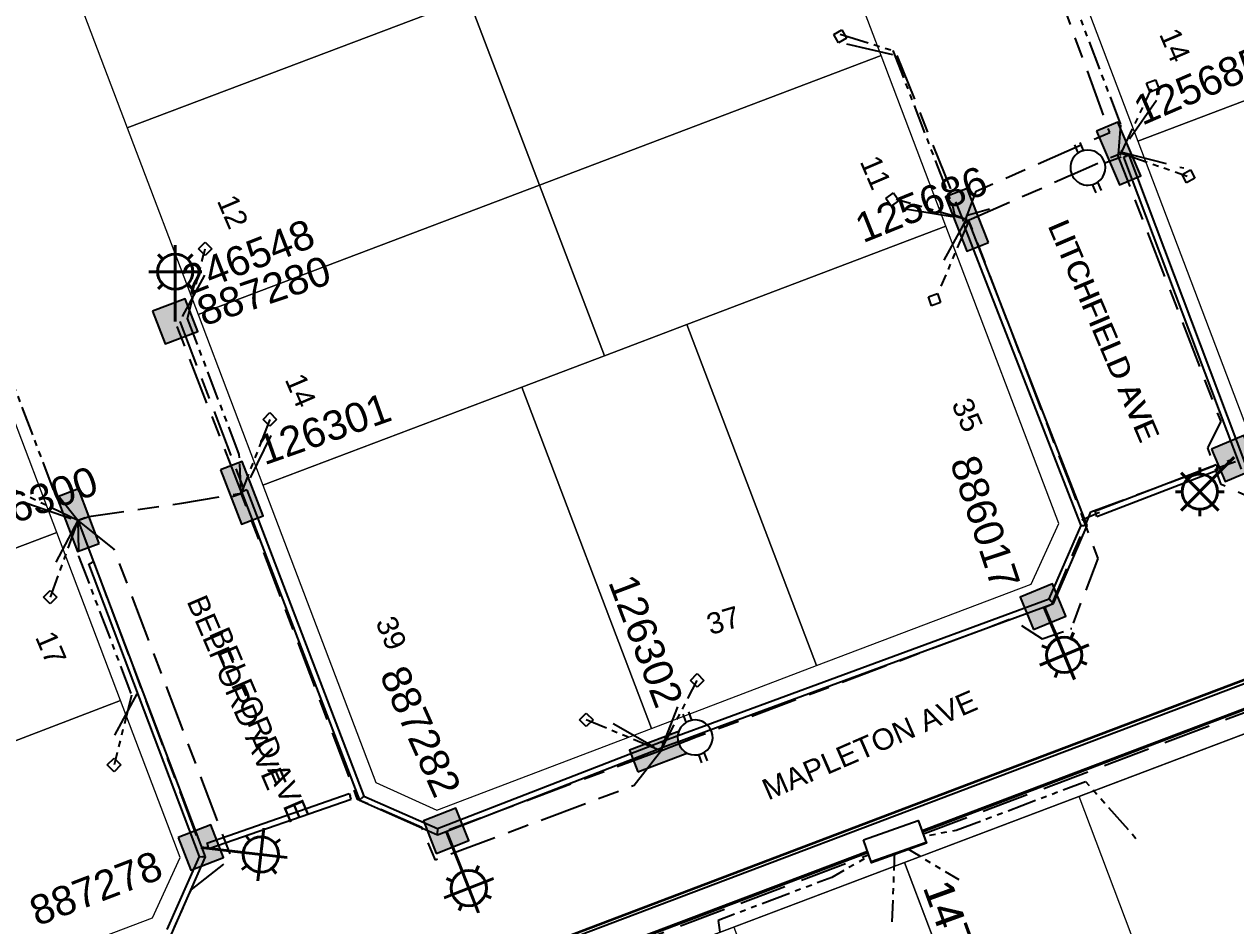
# Model space of a CAD drawing. Header units: metres. Extents: x 308667 to 309873, y 6270550 to 6271594.
# Drawn here: x 309046.6 to 309149.4, y 6271203.4 to 6271280 of the extents above; entities that cross this region are included whole.
import ezdxf
from ezdxf.enums import TextEntityAlignment as Align

# ---------------------------------------------------------------- set-up
doc = ezdxf.new("R2010")
doc.units = ezdxf.units.M
for name, pattern in [('Cable Exist UG', [8.2, 4, -1.2, 1.8, -1.2]), ('IE Trench LV', [5.5, 4, -1.5]), ('PHANTOMX2', [5, 2.5, -0.5, 0.5, -0.5, 0.5, -0.5])]:
    doc.linetypes.add(name, pattern=pattern)
doc.layers.get('0').update_dxf_attribs({"color": 6})
for name, color, linetype, lineweight in [('_User Miscellaneous3', 241, 'Continuous', 13), ('_User_LV_Exist', 5, 'Continuous', 35), ('Cadastre Developer_SP_NEW', 54, 'Continuous', 15), ('Cadastre Land Parcels_SP_EXT', 96, 'Continuous', 15), ('Cadastre Roads_SP_EXT', 54, 'Continuous', 15), ('Mains_LV_EXT', 161, 'Continuous', 25), ('Mains_LV_SL_EXT', 141, 'Continuous', 25)]:
    doc.layers.add(name, color=color, linetype=linetype, lineweight=lineweight)
for name, color, linetype in [('Equip_LV_EXT', 7, 'Continuous'), ('Equip_SP_SL_EXT', 7, 'Continuous'), ('Mains_LV_New_T84', 2, 'Cable x'), ('Services_SP_EXT', 42, 'PHANTOMX2'), ('Services_SP_NEW_UG', 2, 'PHANTOMX2'), ('SupportsUG_SP_LV_EXT', 7, 'Continuous'), ('SupportsUG_SP_LV_NEW', 2, 'Continuous'), ('SupportsUG_SP_LV_SL_EXT', 7, 'Continuous'), ('Trench_SP_EXT', 7, 'Continuous'), ('Trench_SP_NEW', 2, 'Continuous'), ('UG_Details_SP_MISC', 7, 'Continuous')]:
    doc.layers.add(name, color=color, linetype=linetype)
doc.styles.add('COLUMN_LABEL', font='arial.ttf')
doc.styles.add('iecARIAL', font='arial.ttf', dxfattribs={"height": 2})
doc.styles.add('POLE_LABEL', font='arial.ttf', dxfattribs={"height": 2})
doc.styles.get("Standard").update_dxf_attribs({"font": 'arial.ttf'})
doc.linetypes.add('Cable New UG', pattern='A,7,-0.25,["x",Standard,S=2,R=0,X=0.2,Y=-0.8],-2.1', length=9.35)
doc.linetypes.add('Cable x', pattern='A,5,-0.25,["x",Standard,S=2,R=0,X=0,Y=-0.8],-1.5', length=6.75)

# ---------------------------------------------------------------- blocks, each defined once
blk = doc.blocks.new('COLUMN_EXT')
blk.add_hatch(color=256).paths.add_polyline_path([(-1.49, 1.48), (-1.49, -1.49), (1.48, -1.49), (1.48, 1.48)])
blk.add_lwpolyline([(-1.49, -1.49), (1.48, -1.49), (1.48, 1.48), (-1.49, 1.48)], close=True)
for tag, height, style, flags, p in [('ASSET_NUM', 2.5, 'COLUMN_LABEL', 8, (2, 2)), ('STRUCTURE_PLANT_NUMBER', 0.2, 'POLE_LABEL', 9, (1.81, 0.03)), ('STREET_CODE', 0.2, 'COLUMN_LABEL', 9, (1.81, -0.2))]:
    blk.add_attdef(tag, text='', height=height, dxfattribs=dict(style=style, flags=flags)).set_placement(p, align=Align.MIDDLE_LEFT)
at = {"flags": 9}
for tag, p in [('COLUMN_TYPE', (1.81, -0.4)), ('OWNED_BY', (1.81, -0.6)), ('STATE', (1.81, -0.8)), ('USAGE', (1.81, -1)), ('STREETNAME', (1.81, -1.6)), ('SUBURB', (1.81, -1.8)), ('LEGEND', (1.81, -1.2)), ('LOCATION', (1.81, -1.4)), ('NOTES', (1.81, -2))]:
    blk.add_attdef(tag, text='', height=0.2, dxfattribs=at).set_placement(p, align=Align.MIDDLE_LEFT)
at = {"flags": 1}
blk.add_attdef('Z', (1.81, -2.35), '', height=0.2, dxfattribs=at)
blk = doc.blocks.new('PILLAR_EXT')
blk.add_hatch(color=256).paths.add_polyline_path([(-2.475, 0.99), (-2.475, -0.99), (2.475, -0.99), (2.475, 0.99)])
blk.add_lwpolyline([(-2.475, -0.99), (2.475, -0.99), (2.475, 0.99), (-2.475, 0.99)], close=True)
at = {"style": 'iecARIAL', "flags": 8}
blk.add_attdef('ASSET_NUM', (1.5, 3.5), '', height=2.5, dxfattribs=at)
for tag, p, flags in [('OWNED_BY', (0, -0.2), 9), ('STATE', (0, -0.4), 9), ('SUPPORT_TYPE', (0, -0.6), 9), ('USAGE', (0, -0.8), 9), ('LEGEND', (0, -1), 9), ('LOCATION', (0, -1.2), 9), ('STREETNAME', (0, -1.8), 9), ('SUBURB', (0, -2), 1), ('NOTES', (0, -1.4), 9), ('PARENT', (0, -1.6), 9)]:
    blk.add_attdef(tag, p, '', height=0.2, dxfattribs=dict(flags=flags))
blk = doc.blocks.new('*U399')
at = {"lineweight": 40}
for p, q in [((0, 0), (1.12, -2.69)), ((0.83, -2), (2.57, -6.15)), ((2.48, -2.17), (2.27, -2.69)), ((3.78, -3.21), (-0.38, -4.94)), ((-0.21, -3.29), (0.31, -3.5)), ((3.61, -4.86), (3.09, -4.64)), ((0.92, -5.98), (1.13, -5.46))]:
    blk.add_line(p, q, dxfattribs=at)
blk.add_circle((1.7, -4.07), 1.5, dxfattribs=at)
at = {"style": 'iecARIAL', "flags": 8}
blk.add_attdef('ASSET_NUM', (1.5, 1.5), '', height=2.5, dxfattribs=at)
for tag, p, height, flags in [('CONSTRUCTED_VOLTAGE', (0.98, -0.65), 0.2, 9), ('CONTROL_TYPE', (0.98, -0.85), 0.2, 9), ('LANTERN_PURPOSE', (0.98, -1.05), 0.2, 9), ('LNUMBER', (2.18, -3.25), 2.5, 8), ('OPERATING_VOLTAGE', (0.98, -1.65), 0.2, 9), ('ORIENTATION', (0.98, -1.85), 0.2, 9), ('OWNED_BY', (0.98, -2.05), 0.2, 9), ('STATE', (0.98, -2.25), 0.2, 9), ('LANTERN_TYPE', (0.98, -1.25), 0.2, 9), ('NO_PHASES', (0.98, -1.45), 0.2, 9), ('USAGE', (0.98, -2.45), 0.2, 9), ('CEXIST', (0.98, -2.65), 0.2, 9), ('CNEW', (0.98, -2.85), 0.2, 9), ('CNUMBER', (0.98, -3.05), 0.2, 9), ('CREMOVE', (0.98, -3.25), 0.2, 9), ('CREPLACE', (0.98, -3.45), 0.2, 9), ('LKINGHEIGHT', (0.98, -3.65), 0.2, 9), ('LBRACKET', (0.98, -3.85), 0.2, 9), ('LBRACKETVOCAB', (0.98, -4.05), 0.2, 9), ('LCATEGORY', (0.98, -4.25), 0.2, 9), ('LCHARGE1', (0.98, -4.45), 0.2, 9), ('LCHARGE1PERCENT', (0.98, -4.65), 0.2, 9), ('LCHARGE2', (0.98, -4.85), 0.2, 9), ('LCHARGE2PERCENT', (0.98, -5.05), 0.2, 9), ('LCHARGE3', (0.98, -5.25), 0.2, 9), ('LCHARGE3PERCENT', (0.98, -5.45), 0.2, 9), ('LEXIST', (0.98, -5.65), 0.2, 9), ('LLAMP', (0.98, -5.85), 0.2, 9), ('LLAMPVOCAB', (0.98, -6.05), 0.2, 9), ('LMAST', (0.98, -6.25), 0.2, 9), ('LMASTVOCAB', (0.98, -6.45), 0.2, 9), ('LNEW', (0.98, -6.65), 0.2, 9), ('LANTNUMBER', (0.98, -6.85), 0.2, 9), ('LOUTREACH', (0.98, -7.25), 0.2, 9), ('LOUTREACHVOCAB', (0.98, -7.45), 0.2, 9), ('LRATECODE', (0.98, -7.65), 0.2, 9), ('LREMOVE', (0.98, -7.85), 0.2, 9), ('LREPLACE', (0.98, -8.05), 0.2, 9), ('LTYPE', (0.98, -8.25), 0.2, 9), ('STREETNAME', (0.98, -9.25), 0.2, 9), ('SUBURB', (0.98, -9.45), 0.2, 1), ('LTYPEVOCAB', (0.98, -8.45), 0.2, 9), ('LEGEND', (0.98, -8.65), 0.2, 9), ('LOCATION', (0.98, -8.85), 0.2, 9), ('NOTES', (0.98, -9.05), 0.2, 9)]:
    blk.add_attdef(tag, p, '', height=height, dxfattribs=dict(flags=flags))
blk = doc.blocks.new('*U398')
at = {"lineweight": 40}
for p, q in [((0, 0), (-1.86, -1.86)), ((-2.92, -0.86), (-2.92, -1.42)), ((-1.33, -1.33), (-4.51, -4.52)), ((-1.33, -4.51), (-4.51, -1.33)), ((-4.98, -2.93), (-4.42, -2.92)), ((-0.86, -2.92), (-1.42, -2.92)), ((-2.92, -4.99), (-2.92, -4.42))]:
    blk.add_line(p, q, dxfattribs=at)
blk.add_circle((-2.92, -2.92), 1.5, dxfattribs=at)
at = {"style": 'iecARIAL', "flags": 8}
blk.add_attdef('ASSET_NUM', (1.5, 1.5), '', height=2.5, dxfattribs=at)
for tag, p, height, flags in [('CONSTRUCTED_VOLTAGE', (0.98, -0.65), 0.2, 9), ('CONTROL_TYPE', (0.98, -0.85), 0.2, 9), ('LANTERN_PURPOSE', (0.98, -1.05), 0.2, 9), ('LNUMBER', (2.18, -3.25), 2.5, 8), ('OPERATING_VOLTAGE', (0.98, -1.65), 0.2, 9), ('ORIENTATION', (0.98, -1.85), 0.2, 9), ('OWNED_BY', (0.98, -2.05), 0.2, 9), ('STATE', (0.98, -2.25), 0.2, 9), ('LANTERN_TYPE', (0.98, -1.25), 0.2, 9), ('NO_PHASES', (0.98, -1.45), 0.2, 9), ('USAGE', (0.98, -2.45), 0.2, 9), ('CEXIST', (0.98, -2.65), 0.2, 9), ('CNEW', (0.98, -2.85), 0.2, 9), ('CNUMBER', (0.98, -3.05), 0.2, 9), ('CREMOVE', (0.98, -3.25), 0.2, 9), ('CREPLACE', (0.98, -3.45), 0.2, 9), ('LKINGHEIGHT', (0.98, -3.65), 0.2, 9), ('LBRACKET', (0.98, -3.85), 0.2, 9), ('LBRACKETVOCAB', (0.98, -4.05), 0.2, 9), ('LCATEGORY', (0.98, -4.25), 0.2, 9), ('LCHARGE1', (0.98, -4.45), 0.2, 9), ('LCHARGE1PERCENT', (0.98, -4.65), 0.2, 9), ('LCHARGE2', (0.98, -4.85), 0.2, 9), ('LCHARGE2PERCENT', (0.98, -5.05), 0.2, 9), ('LCHARGE3', (0.98, -5.25), 0.2, 9), ('LCHARGE3PERCENT', (0.98, -5.45), 0.2, 9), ('LEXIST', (0.98, -5.65), 0.2, 9), ('LLAMP', (0.98, -5.85), 0.2, 9), ('LLAMPVOCAB', (0.98, -6.05), 0.2, 9), ('LMAST', (0.98, -6.25), 0.2, 9), ('LMASTVOCAB', (0.98, -6.45), 0.2, 9), ('LNEW', (0.98, -6.65), 0.2, 9), ('LANTNUMBER', (0.98, -6.85), 0.2, 9), ('LOUTREACH', (0.98, -7.25), 0.2, 9), ('LOUTREACHVOCAB', (0.98, -7.45), 0.2, 9), ('LRATECODE', (0.98, -7.65), 0.2, 9), ('LREMOVE', (0.98, -7.85), 0.2, 9), ('LREPLACE', (0.98, -8.05), 0.2, 9), ('LTYPE', (0.98, -8.25), 0.2, 9), ('STREETNAME', (0.98, -9.25), 0.2, 9), ('SUBURB', (0.98, -9.45), 0.2, 1), ('LTYPEVOCAB', (0.98, -8.45), 0.2, 9), ('LEGEND', (0.98, -8.65), 0.2, 9), ('LOCATION', (0.98, -8.85), 0.2, 9), ('NOTES', (0.98, -9.05), 0.2, 9)]:
    blk.add_attdef(tag, p, '', height=height, dxfattribs=dict(flags=flags))
blk = doc.blocks.new('*U401')
at = {"lineweight": 40}
for p, q in [((3.82, 1.03), (4.17, 0.59)), ((5.36, 1.66), (4.85, -2.82)), ((0, 0), (3.61, -0.41)), ((6.72, 0.7), (6.28, 0.35)), ((2.87, -0.33), (7.34, -0.83)), ((3.49, -1.86), (3.93, -1.51)), ((6.39, -2.19), (6.04, -1.75))]:
    blk.add_line(p, q, dxfattribs=at)
blk.add_circle((5.1, -0.58), 1.5, dxfattribs=at)
at = {"style": 'iecARIAL', "flags": 8}
blk.add_attdef('ASSET_NUM', (1.5, 1.5), '', height=2.5, dxfattribs=at)
for tag, p, height, flags in [('CONSTRUCTED_VOLTAGE', (0.98, -0.65), 0.2, 9), ('CONTROL_TYPE', (0.98, -0.85), 0.2, 9), ('LANTERN_PURPOSE', (0.98, -1.05), 0.2, 9), ('LNUMBER', (2.18, -3.25), 2.5, 8), ('OPERATING_VOLTAGE', (0.98, -1.65), 0.2, 9), ('ORIENTATION', (0.98, -1.85), 0.2, 9), ('OWNED_BY', (0.98, -2.05), 0.2, 9), ('STATE', (0.98, -2.25), 0.2, 9), ('LANTERN_TYPE', (0.98, -1.25), 0.2, 9), ('NO_PHASES', (0.98, -1.45), 0.2, 9), ('USAGE', (0.98, -2.45), 0.2, 9), ('CEXIST', (0.98, -2.65), 0.2, 9), ('CNEW', (0.98, -2.85), 0.2, 9), ('CNUMBER', (0.98, -3.05), 0.2, 9), ('CREMOVE', (0.98, -3.25), 0.2, 9), ('CREPLACE', (0.98, -3.45), 0.2, 9), ('LKINGHEIGHT', (0.98, -3.65), 0.2, 9), ('LBRACKET', (0.98, -3.85), 0.2, 9), ('LBRACKETVOCAB', (0.98, -4.05), 0.2, 9), ('LCATEGORY', (0.98, -4.25), 0.2, 9), ('LCHARGE1', (0.98, -4.45), 0.2, 9), ('LCHARGE1PERCENT', (0.98, -4.65), 0.2, 9), ('LCHARGE2', (0.98, -4.85), 0.2, 9), ('LCHARGE2PERCENT', (0.98, -5.05), 0.2, 9), ('LCHARGE3', (0.98, -5.25), 0.2, 9), ('LCHARGE3PERCENT', (0.98, -5.45), 0.2, 9), ('LEXIST', (0.98, -5.65), 0.2, 9), ('LLAMP', (0.98, -5.85), 0.2, 9), ('LLAMPVOCAB', (0.98, -6.05), 0.2, 9), ('LMAST', (0.98, -6.25), 0.2, 9), ('LMASTVOCAB', (0.98, -6.45), 0.2, 9), ('LNEW', (0.98, -6.65), 0.2, 9), ('LANTNUMBER', (0.98, -6.85), 0.2, 9), ('LOUTREACH', (0.98, -7.25), 0.2, 9), ('LOUTREACHVOCAB', (0.98, -7.45), 0.2, 9), ('LRATECODE', (0.98, -7.65), 0.2, 9), ('LREMOVE', (0.98, -7.85), 0.2, 9), ('LREPLACE', (0.98, -8.05), 0.2, 9), ('LTYPE', (0.98, -8.25), 0.2, 9), ('STREETNAME', (0.98, -9.25), 0.2, 9), ('SUBURB', (0.98, -9.45), 0.2, 1), ('LTYPEVOCAB', (0.98, -8.45), 0.2, 9), ('LEGEND', (0.98, -8.65), 0.2, 9), ('LOCATION', (0.98, -8.85), 0.2, 9), ('NOTES', (0.98, -9.05), 0.2, 9)]:
    blk.add_attdef(tag, p, '', height=height, dxfattribs=dict(flags=flags))
blk = doc.blocks.new('*U400')
at = {"lineweight": 40}
for p, q in [((0, 0), (1.38, -3.49)), ((1.1, -2.79), (2.75, -6.97)), ((2.75, -2.99), (2.52, -3.5)), ((4.02, -4.05), (-0.17, -5.7)), ((0.03, -4.06), (0.55, -4.28)), ((3.82, -5.7), (3.3, -5.48)), ((1.1, -6.77), (1.33, -6.25))]:
    blk.add_line(p, q, dxfattribs=at)
blk.add_circle((1.93, -4.88), 1.5, dxfattribs=at)
at = {"style": 'iecARIAL', "flags": 8}
blk.add_attdef('ASSET_NUM', (1.5, 1.5), '', height=2.5, dxfattribs=at)
for tag, p, height, flags in [('CONSTRUCTED_VOLTAGE', (0.98, -0.65), 0.2, 9), ('CONTROL_TYPE', (0.98, -0.85), 0.2, 9), ('LANTERN_PURPOSE', (0.98, -1.05), 0.2, 9), ('LNUMBER', (2.18, -3.25), 2.5, 8), ('OPERATING_VOLTAGE', (0.98, -1.65), 0.2, 9), ('ORIENTATION', (0.98, -1.85), 0.2, 9), ('OWNED_BY', (0.98, -2.05), 0.2, 9), ('STATE', (0.98, -2.25), 0.2, 9), ('LANTERN_TYPE', (0.98, -1.25), 0.2, 9), ('NO_PHASES', (0.98, -1.45), 0.2, 9), ('USAGE', (0.98, -2.45), 0.2, 9), ('CEXIST', (0.98, -2.65), 0.2, 9), ('CNEW', (0.98, -2.85), 0.2, 9), ('CNUMBER', (0.98, -3.05), 0.2, 9), ('CREMOVE', (0.98, -3.25), 0.2, 9), ('CREPLACE', (0.98, -3.45), 0.2, 9), ('LKINGHEIGHT', (0.98, -3.65), 0.2, 9), ('LBRACKET', (0.98, -3.85), 0.2, 9), ('LBRACKETVOCAB', (0.98, -4.05), 0.2, 9), ('LCATEGORY', (0.98, -4.25), 0.2, 9), ('LCHARGE1', (0.98, -4.45), 0.2, 9), ('LCHARGE1PERCENT', (0.98, -4.65), 0.2, 9), ('LCHARGE2', (0.98, -4.85), 0.2, 9), ('LCHARGE2PERCENT', (0.98, -5.05), 0.2, 9), ('LCHARGE3', (0.98, -5.25), 0.2, 9), ('LCHARGE3PERCENT', (0.98, -5.45), 0.2, 9), ('LEXIST', (0.98, -5.65), 0.2, 9), ('LLAMP', (0.98, -5.85), 0.2, 9), ('LLAMPVOCAB', (0.98, -6.05), 0.2, 9), ('LMAST', (0.98, -6.25), 0.2, 9), ('LMASTVOCAB', (0.98, -6.45), 0.2, 9), ('LNEW', (0.98, -6.65), 0.2, 9), ('LANTNUMBER', (0.98, -6.85), 0.2, 9), ('LOUTREACH', (0.98, -7.25), 0.2, 9), ('LOUTREACHVOCAB', (0.98, -7.45), 0.2, 9), ('LRATECODE', (0.98, -7.65), 0.2, 9), ('LREMOVE', (0.98, -7.85), 0.2, 9), ('LREPLACE', (0.98, -8.05), 0.2, 9), ('LTYPE', (0.98, -8.25), 0.2, 9), ('STREETNAME', (0.98, -9.25), 0.2, 9), ('SUBURB', (0.98, -9.45), 0.2, 1), ('LTYPEVOCAB', (0.98, -8.45), 0.2, 9), ('LEGEND', (0.98, -8.65), 0.2, 9), ('LOCATION', (0.98, -8.85), 0.2, 9), ('NOTES', (0.98, -9.05), 0.2, 9)]:
    blk.add_attdef(tag, p, '', height=height, dxfattribs=dict(flags=flags))
blk = doc.blocks.new('SL_LANTERN_EXT')
at = {"lineweight": 40}
for p, q in [((0, 1.97), (0, 6.47)), ((-1.46, 5.68), (-1.06, 5.28)), ((1.46, 5.68), (1.06, 5.28)), ((-2.25, 4.22), (2.25, 4.22)), ((-1.46, 2.76), (-1.06, 3.16)), ((1.46, 2.76), (1.06, 3.16)), ((0, 0), (0, 2.72))]:
    blk.add_line(p, q, dxfattribs=at)
blk.add_circle((0, 4.22), 1.5, dxfattribs=at)
at = {"style": 'iecARIAL', "flags": 8}
blk.add_attdef('ASSET_NUM', (1.5, 1.5), '', height=2.5, dxfattribs=at)
for tag, p, height, flags in [('CONSTRUCTED_VOLTAGE', (0.98, -0.65), 0.2, 9), ('CONTROL_TYPE', (0.98, -0.85), 0.2, 9), ('LANTERN_PURPOSE', (0.98, -1.05), 0.2, 9), ('LNUMBER', (2.18, -3.25), 2.5, 8), ('OPERATING_VOLTAGE', (0.98, -1.65), 0.2, 9), ('ORIENTATION', (0.98, -1.85), 0.2, 9), ('OWNED_BY', (0.98, -2.05), 0.2, 9), ('STATE', (0.98, -2.25), 0.2, 9), ('LANTERN_TYPE', (0.98, -1.25), 0.2, 9), ('NO_PHASES', (0.98, -1.45), 0.2, 9), ('USAGE', (0.98, -2.45), 0.2, 9), ('CEXIST', (0.98, -2.65), 0.2, 9), ('CNEW', (0.98, -2.85), 0.2, 9), ('CNUMBER', (0.98, -3.05), 0.2, 9), ('CREMOVE', (0.98, -3.25), 0.2, 9), ('CREPLACE', (0.98, -3.45), 0.2, 9), ('LKINGHEIGHT', (0.98, -3.65), 0.2, 9), ('LBRACKET', (0.98, -3.85), 0.2, 9), ('LBRACKETVOCAB', (0.98, -4.05), 0.2, 9), ('LCATEGORY', (0.98, -4.25), 0.2, 9), ('LCHARGE1', (0.98, -4.45), 0.2, 9), ('LCHARGE1PERCENT', (0.98, -4.65), 0.2, 9), ('LCHARGE2', (0.98, -4.85), 0.2, 9), ('LCHARGE2PERCENT', (0.98, -5.05), 0.2, 9), ('LCHARGE3', (0.98, -5.25), 0.2, 9), ('LCHARGE3PERCENT', (0.98, -5.45), 0.2, 9), ('LEXIST', (0.98, -5.65), 0.2, 9), ('LLAMP', (0.98, -5.85), 0.2, 9), ('LLAMPVOCAB', (0.98, -6.05), 0.2, 9), ('LMAST', (0.98, -6.25), 0.2, 9), ('LMASTVOCAB', (0.98, -6.45), 0.2, 9), ('LNEW', (0.98, -6.65), 0.2, 9), ('LANTNUMBER', (0.98, -6.85), 0.2, 9), ('LOUTREACH', (0.98, -7.25), 0.2, 9), ('LOUTREACHVOCAB', (0.98, -7.45), 0.2, 9), ('LRATECODE', (0.98, -7.65), 0.2, 9), ('LREMOVE', (0.98, -7.85), 0.2, 9), ('LREPLACE', (0.98, -8.05), 0.2, 9), ('LTYPE', (0.98, -8.25), 0.2, 9), ('STREETNAME', (0.98, -9.25), 0.2, 9), ('SUBURB', (0.98, -9.45), 0.2, 1), ('LTYPEVOCAB', (0.98, -8.45), 0.2, 9), ('LEGEND', (0.98, -8.65), 0.2, 9), ('LOCATION', (0.98, -8.85), 0.2, 9), ('NOTES', (0.98, -9.05), 0.2, 9)]:
    blk.add_attdef(tag, p, '', height=height, dxfattribs=dict(flags=flags))
blk = doc.blocks.new('CCP_EXT')
at = {"flags": 9}
for tag, p in [('STATE', (0, -1.8)), ('USAGE', (0, -1.2)), ('LEGEND', (0, -1.4)), ('LIFE_SUPPORT', (0, -1.6)), ('NOTES', (0, -2))]:
    blk.add_attdef(tag, text='', height=0.2, dxfattribs=at).set_placement(p, align=Align.MIDDLE_LEFT)
blk.add_wipeout([(0, 0.57), (0.57, 0), (0, -0.57), (-0.57, 0)])
blk.add_lwpolyline([(-0.57, 0), (0, 0.57), (0.57, 0), (0, -0.57), (-0.57, 0)])
at = {"flags": 1}
blk.add_attdef('Z', (0, 0), '', height=0.2, dxfattribs=at)
at = {"flags": 9}
for tag, p in [('CCP_TYPE', (0, 0)), ('CONSTRUCTED_VOLTAGE', (0, -0.2)), ('OPERATING_VOLTAGE', (0, -0.6)), ('ORIENTATION', (0, -0.8)), ('OWNED_BY', (0, -1)), ('NO_PHASES', (0, -0.4))]:
    blk.add_attdef(tag, text='', height=0.2, dxfattribs=at).set_placement(p, align=Align.MIDDLE_LEFT)
blk = doc.blocks.new('LV_UG_LINKS_OPEN_EXT')
for p, q in [((-0.25, 1.47), (-0.25, 2.22)), ((0.25, 1.47), (0.25, 2.22)), ((-0.25, -1.47), (-0.25, -2.22)), ((0.25, -1.47), (0.25, -2.22))]:
    blk.add_line(p, q)
at = {"flags": 9}
for tag, p in [('ACTUAL_STATUS', (0, 0)), ('CONSTRUCTED_VOLTAGE', (0, -0.2)), ('OPERATING_VOLTAGE', (0, -0.6)), ('ORIENTATION', (0, -0.8)), ('STATE', (0, -1)), ('NO_PHASES', (0, -0.4)), ('SWITCH_TYPE', (0, -1.2)), ('USAGE', (0, -1.4)), ('NOTES', (0, -1.6))]:
    blk.add_attdef(tag, text='', height=0.2, dxfattribs=at).set_placement(p, align=Align.MIDDLE_LEFT)
at = {"flags": 1}
blk.add_attdef('Z', (0, 0), '', height=0.2, dxfattribs=at)
blk.add_wipeout([(-0.25, 1.47), (-0.43, 1.43), (-0.61, 1.36), (-0.77, 1.28), (-0.93, 1.17), (-1.07, 1.05), (-1.19, 0.9), (-1.29, 0.75), (-1.38, 0.58), (-1.44, 0.4), (-1.48, 0.22), (-1.49, 0.03), (-1.49, -0.16), (-1.45, -0.34), (-1.4, -0.52), (-1.32, -0.69), (-1.23, -0.85), (-1.11, -1), (-0.98, -1.13), (-0.83, -1.24), (-0.66, -1.34), (-0.49, -1.41), (-0.31, -1.46), (-0.13, -1.49), (0.06, -1.49), (0.25, -1.47), (0.43, -1.43), (0.61, -1.36), (0.77, -1.28), (0.93, -1.17), (1.07, -1.05), (1.19, -0.9), (1.29, -0.75), (1.38, -0.58), (1.44, -0.4), (1.48, -0.22), (1.49, -0.03), (1.49, 0.16), (1.45, 0.34), (1.4, 0.52), (1.32, 0.69), (1.23, 0.85), (1.11, 1), (0.98, 1.13), (0.83, 1.24), (0.66, 1.34), (0.49, 1.41), (0.31, 1.46), (0.13, 1.49), (-0.06, 1.49)])
blk.add_lwpolyline([(0, -1.49, 1), (0, 1.49, 1)], format="xyb", close=True)
blk = doc.blocks.new('PILLAR_NEW')
for tag, flags, p in [('SUBURB', 9, (1.5, -1.8)), ('STREETNAME', 9, (1.5, -2)), ('Z', 1, (1.5, -2.6)), ('LOCATION', 9, (1.5, -2.2)), ('NOTES', 9, (1.5, -2.4))]:
    blk.add_attdef(tag, text='', height=0.2, dxfattribs=dict(flags=flags)).set_placement(p, align=Align.MIDDLE_LEFT)
blk.add_wipeout([(-2.47, 0.99), (2.47, 0.99), (2.47, -0.99), (-2.47, -0.99)])
at = {"lineweight": -3}
blk.add_lwpolyline([(-2.47, 0.99), (2.47, 0.99), (2.47, -0.99), (-2.47, -0.99)], close=True, dxfattribs=at)
for tag, height, flags, p in [('ASSET_NUM', 2.5, 8, (2, 2)), ('STREET_CODE', 0.2, 9, (1.5, 0)), ('OWNED_BY', 0.2, 9, (1.5, -0.2)), ('OPERATED_BY', 0.2, 9, (1.5, -0.4)), ('STATE', 0.2, 9, (1.5, -0.8)), ('SUPPORT_TYPE', 0.2, 9, (1.5, -1)), ('MAINTAINED_BY', 0.2, 9, (1.5, -0.6)), ('USAGE', 0.2, 9, (1.5, -1.2)), ('LEGEND', 0.2, 9, (1.5, -1.4)), ('PARENT', 0.2, 9, (1.5, -1.6))]:
    blk.add_attdef(tag, text='', height=height, dxfattribs=dict(flags=flags)).set_placement(p, align=Align.MIDDLE_LEFT)

msp = doc.modelspace()

# ---------------------------------------------------------------- linework, layer by layer
at = {"layer": '_User_LV_Exist', "color": 5, "linetype": 'Cable New UG', "flags": 128}
for points in [[(309165.423, 6271227.498), (309165.423, 6271227.498), (309120.509, 6271210.474)], [(309120.509, 6271210.474), (309071.186, 6271191.811), (309053.594, 6271185.15), (309027.958, 6271175.44)]]:
    msp.add_lwpolyline(points, dxfattribs=at)
at = {"layer": 'Cadastre Developer_SP_NEW'}
for points in [[(309136.133, 6271214.344), (309151.096, 6271220.01), (309164.355, 6271184.919), (309149.394, 6271179.246)], [(309136.133, 6271214.344), (309121.311, 6271208.731), (309135.76, 6271170.574), (309135.76, 6271170.574), (309147.478, 6271175.012), (309149.394, 6271179.246), (309149.394, 6271179.246), (309149.394, 6271179.246), (309149.394, 6271179.246), (309149.394, 6271179.246)], [(309121.311, 6271208.731), (309106.816, 6271203.241), (309128.546, 6271145.855), (309134.234, 6271147.195), (309143.183, 6271150.972)]]:
    msp.add_lwpolyline(points, close=True, dxfattribs=at)
at = {"layer": 'Cadastre Land Parcels_SP_EXT', "linetype": 'Continuous'}
for points in [[(309084.303, 6271282.152), (309078.986, 6271296.182), (309049.981, 6271285.193), (309055.317, 6271271.162), (309084.303, 6271282.152)], [(309162.405, 6271278.096), (309169.419, 6271280.758), (309163.833, 6271295.474), (309135.539, 6271284.74), (309141.125, 6271270.023), (309162.405, 6271278.096)], [(309119.319, 6271277.285), (309113.302, 6271293.148), (309084.303, 6271282.152), (309090.323, 6271266.286), (309119.319, 6271277.285)], [(309090.323, 6271266.286), (309084.303, 6271282.152), (309055.317, 6271271.162), (309061.332, 6271255.3), (309090.323, 6271266.286)], [(309173.771, 6271248.156), (309162.405, 6271278.096), (309141.125, 6271270.023), (309151.066, 6271243.834), (309156.231, 6271241.509), (309173.771, 6271248.156)], [(309102.841, 6271254.446), (309124.822, 6271262.785), (309119.319, 6271277.285), (309090.323, 6271266.286), (309095.826, 6271251.784), (309102.841, 6271254.446)], [(309088.814, 6271249.126), (309095.826, 6271251.784), (309090.323, 6271266.286), (309061.332, 6271255.3), (309066.839, 6271240.799), (309088.814, 6271249.126)], [(309132.083, 6271232.369), (309134.405, 6271237.527), (309124.822, 6271262.785), (309102.841, 6271254.446), (309113.84, 6271225.458), (309132.083, 6271232.369)], [(309113.84, 6271225.458), (309102.841, 6271254.446), (309095.826, 6271251.784), (309088.814, 6271249.126), (309099.821, 6271220.117), (309113.84, 6271225.458)], [(309049.327, 6271236.782), (309043.997, 6271250.821), (309007.735, 6271237.087), (309011.763, 6271233.834), (309021.274, 6271226.153), (309049.327, 6271236.782)], [(309099.821, 6271220.117), (309088.814, 6271249.126), (309066.839, 6271240.799), (309076.424, 6271215.533), (309081.596, 6271213.174), (309099.821, 6271220.117)], [(309054.744, 6271222.508), (309049.327, 6271236.782), (309021.274, 6271226.153), (309022.371, 6271222.861), (309026.148, 6271211.535), (309054.744, 6271222.508)], [(309057.473, 6271204.021), (309059.798, 6271209.17), (309054.744, 6271222.508), (309026.148, 6271211.535), (309031.889, 6271194.345), (309057.473, 6271204.021)]]:
    msp.add_lwpolyline(points, close=True, dxfattribs=at)
at = {"layer": 'Mains_LV_EXT', "linetype": 'Cable Exist UG', "flags": 128}
for points in [[(309133.138, 6271230.38), (309133.848, 6271230.714), (309137.141, 6271238.517), (309149.242, 6271243.042)], [(309051.121, 6271237.783), (309052.056, 6271238.138), (309059.964, 6271239.265), (309064.979, 6271240.105)]]:
    msp.add_lwpolyline(points, dxfattribs=at)
at = {"layer": 'Mains_LV_New_T84', "color": 5, "linetype": 'Cable New UG', "flags": 128}
for points in [[(309165.405, 6271227.568), (309165.405, 6271227.568), (309120.49, 6271210.543)], [(309120.49, 6271210.543), (309071.168, 6271191.88), (309053.576, 6271185.219), (309027.939, 6271175.509)]]:
    msp.add_lwpolyline(points, dxfattribs=at)
at = {"layer": 'Mains_LV_SL_EXT', "linetype": 'Cable Exist UG'}
for points in [[(309065.044, 6271240.11), (309059.387, 6271254.711)], [(309100.671, 6271218.259), (309082.646, 6271211.51)]]:
    msp.add_lwpolyline(points, dxfattribs=at)
at = {"layer": 'Services_SP_EXT'}
for points in [[(309051.121, 6271237.783), (309049.061, 6271240.402), (309044.952, 6271251.215), (309039.905, 6271254.647)], [(309051.121, 6271237.783), (309045.229, 6271240.624)]]:
    msp.add_lwpolyline(points, dxfattribs=at)
at = {"layer": 'Services_SP_NEW_UG', "color": 2, "flags": 128}
for points in [[(309120.49, 6271210.543), (309125.712, 6271211.467), (309136.689, 6271215.624), (309141.022, 6271210.726)], [(309120.49, 6271210.543), (309115.156, 6271207.469), (309105.494, 6271203.81), (309106.14, 6271198.637)], [(309120.49, 6271210.543), (309120.251, 6271203.689)], [(309120.49, 6271210.543), (309125.937, 6271207.278)]]:
    msp.add_lwpolyline(points, dxfattribs=at)
at = {"layer": 'Trench_SP_EXT', "linetype": 'Cable Exist UG'}
for points in [[(309137.867, 6271268.014), (309139.699, 6271268.698)], [(309128.532, 6271264.251), (309126.553, 6271263.665)], [(309061.872, 6271258.64), (309059.777, 6271254.709), (309059.777, 6271254.709), (309065.279, 6271240.218)], [(309067.504, 6271245), (309065.216, 6271240.328)], [(309147.76, 6271242.194), (309149.415, 6271242.792)], [(309064.24, 6271239.823), (309064.975, 6271240.088)], [(309046.776, 6271239.253), (309051.121, 6271237.783), (309049.075, 6271233.928)], [(309051.128, 6271237.809), (309051.736, 6271238.04)], [(309137.876, 6271238.47), (309136.358, 6271237.827)], [(309054.248, 6271219.56), (309056.297, 6271223.307)], [(309096.585, 6271220.556), (309100.619, 6271218.237), (309102.37, 6271222.778)]]:
    msp.add_lwpolyline(points, dxfattribs=at)
at = {"layer": 'UG_Details_SP_MISC'}
for p, q in [((309139.908, 6271268.666), (309140.133, 6271268.751)), ((309140.358, 6271268.835), (309140.133, 6271268.751)), ((309126.326, 6271263.016), (309126.549, 6271263.103)), ((309136.31, 6271237.366), (309126.326, 6271263.016)), ((309126.773, 6271263.19), (309126.549, 6271263.103)), ((309136.829, 6271237.356), (309126.773, 6271263.19)), ((309137.462, 6271238.571), (309147.773, 6271242.54)), ((309137.635, 6271238.123), (309147.945, 6271242.092)), ((309147.773, 6271242.54), (309147.859, 6271242.316)), ((309147.945, 6271242.092), (309147.859, 6271242.316)), ((309065.027, 6271240.234), (309065.251, 6271240.32)), ((309065.027, 6271240.234), (309075.028, 6271214.022)), ((309065.475, 6271240.405), (309065.251, 6271240.32)), ((309065.475, 6271240.405), (309075.405, 6271214.38)), ((309137.462, 6271238.571), (309137.549, 6271238.347)), ((309137.635, 6271238.123), (309137.549, 6271238.347)), ((309133.594, 6271231.121), (309136.31, 6271237.366)), ((309133.952, 6271230.742), (309136.829, 6271237.356)), ((309136.31, 6271237.366), (309136.57, 6271237.361)), ((309136.829, 6271237.356), (309136.57, 6271237.361)), ((309052.042, 6271234.103), (309052.266, 6271234.188)), ((309052.491, 6271234.273), (309052.266, 6271234.188)), ((309133.594, 6271231.121), (309133.773, 6271230.931)), ((309133.952, 6271230.742), (309133.773, 6271230.931)), ((309081.664, 6271211.613), (309100.714, 6271219.01)), ((309100.714, 6271219.01), (309100.799, 6271218.785)), ((309062.072, 6271210.38), (309074.165, 6271214.582)), ((309062.229, 6271209.927), (309074.323, 6271214.128)), ((309074.165, 6271214.582), (309074.244, 6271214.355)), ((309074.323, 6271214.128), (309074.244, 6271214.355)), ((309075.028, 6271214.022), (309075.216, 6271214.201)), ((309075.405, 6271214.38), (309075.216, 6271214.201)), ((309075.405, 6271214.38), (309081.664, 6271211.613)), ((309075.028, 6271214.022), (309081.652, 6271211.093)), ((309081.652, 6271211.093), (309081.658, 6271211.353)), ((309081.664, 6271211.613), (309081.658, 6271211.353)), ((309062.072, 6271210.38), (309062.151, 6271210.154)), ((309062.229, 6271209.927), (309062.151, 6271210.154)), ((309058.707, 6271203.027), (309061.448, 6271209.229)), ((309059.065, 6271202.65), (309061.967, 6271209.214)), ((309061.448, 6271209.229), (309061.707, 6271209.222)), ((309061.967, 6271209.214), (309061.707, 6271209.222))]:
    msp.add_line(p, q, dxfattribs=at)

# ---------------------------------------------------------------- block references
at = {"layer": 'Equip_SP_SL_EXT'}
ref = msp.add_blockref('SL_LANTERN_EXT', (309059.388, 6271254.711), dxfattribs=at)
ref.add_attrib('ASSET_NUM', '246548', dxfattribs={"layer": '0', "height": 2.5, "rotation": 21.39206, "style": 'iecARIAL'}).set_placement((309060.888, 6271256.211), align=Align.BOTTOM_LEFT)
for name, p in [('*U398', (309149.311, 6271243.159)), ('*U399', (309133.181, 6271230.438)), ('*U401', (309061.566, 6271209.996)), ('*U400', (309082.39, 6271211.436))]:
    msp.add_blockref(name, p, dxfattribs=at)
at = {"layer": 'SupportsUG_SP_LV_EXT'}
ref = msp.add_blockref('PILLAR_EXT', (309139.496, 6271268.968), dxfattribs=dict(at, rotation=293.1171276265676))
ref.add_attrib('ASSET_NUM', '125685', dxfattribs={"layer": '0', "height": 2.5, "rotation": 23.41669, "style": 'iecARIAL'}).set_placement((309140.996, 6271272.468), align=Align.MIDDLE_LEFT)
ref = msp.add_blockref('PILLAR_EXT', (309126.63, 6271263.34), dxfattribs=dict(at, rotation=111.5683793392791))
ref.add_attrib('ASSET_NUM', '125686', dxfattribs={"layer": '0', "height": 2.5, "rotation": 21.89397, "style": 'iecARIAL'}).set_placement((309128.13, 6271266.84), align=Align.MIDDLE_RIGHT)
ref = msp.add_blockref('PILLAR_EXT', (309065.042, 6271240.141), dxfattribs=dict(at, rotation=291.0236561255423))
ref.add_attrib('ASSET_NUM', '126301', dxfattribs={"layer": '0', "height": 2.5, "rotation": 19.4582, "style": 'iecARIAL'}).set_placement((309066.542, 6271243.641), align=Align.MIDDLE_LEFT)
ref = msp.add_blockref('PILLAR_EXT', (309051.128, 6271237.809), dxfattribs=dict(at, rotation=110.8229290862118))
ref.add_attrib('ASSET_NUM', '126300', dxfattribs={"layer": '0', "height": 2.5, "rotation": 19.77769, "style": 'iecARIAL'}).set_placement((309052.628, 6271241.309), align=Align.MIDDLE_RIGHT)
ref = msp.add_blockref('PILLAR_EXT', (309100.619, 6271218.237), dxfattribs=dict(at, rotation=20.85468973402965))
ref.add_attrib('ASSET_NUM', '126302', dxfattribs={"layer": '0', "height": 2.5, "rotation": 290.71382, "style": 'iecARIAL'}).set_placement((309101.421, 6271222.113), align=Align.MIDDLE_RIGHT)
at = {"layer": 'SupportsUG_SP_LV_SL_EXT'}
ref = msp.add_blockref('COLUMN_EXT', (309059.388, 6271254.711), dxfattribs=dict(at, rotation=290.8875787040084))
ref.add_attrib('ASSET_NUM', '887280', dxfattribs={"layer": '0', "height": 2.5, "rotation": 18.60013, "style": 'COLUMN_LABEL'}).set_placement((309061.388, 6271255.461), align=Align.MIDDLE_LEFT)
ref = msp.add_blockref('COLUMN_EXT', (309149.337, 6271243.052), dxfattribs=dict(at, rotation=293.0555362088083))
ref.add_attrib('ASSET_NUM', '886016', dxfattribs={"layer": '0', "height": 2.5, "rotation": 22.31703, "style": 'COLUMN_LABEL'}).set_placement((309152.509, 6271244.628), align=Align.MIDDLE_LEFT)
ref = msp.add_blockref('COLUMN_EXT', (309133.075, 6271230.475), dxfattribs=dict(at, rotation=22.6459274310966))
ref.add_attrib('ASSET_NUM', '886017', dxfattribs={"layer": '0', "height": 2.5, "rotation": 288.28873, "style": 'COLUMN_LABEL'}).set_placement((309129.995, 6271232.102), align=Align.MIDDLE_RIGHT)
ref = msp.add_blockref('COLUMN_EXT', (309082.391, 6271211.436), dxfattribs=dict(at, rotation=21.55071874802331))
ref.add_attrib('ASSET_NUM', '887282', dxfattribs={"layer": '0', "height": 2.5, "rotation": 294.09718, "style": 'COLUMN_LABEL'}).set_placement((309082.6, 6271214.564), align=Align.MIDDLE_RIGHT)
ref = msp.add_blockref('COLUMN_EXT', (309061.566, 6271209.996), dxfattribs=dict(at, rotation=291.1473576921815))
ref.add_attrib('ASSET_NUM', '887278', dxfattribs={"layer": '0', "height": 2.5, "rotation": 20.99065, "style": 'COLUMN_LABEL'}).set_placement((309058.084, 6271208.636), align=Align.MIDDLE_RIGHT)

# ---------------------------------------------------------------- texts
at = {"layer": '_User_LV_Exist'}
for s, rotation, p in [('LITCHFIELD AVE', 293.08368, (309133.474, 6271262.774)), ('BELFORD AVE', 293.15918, (309062.232, 6271228.215))]:
    msp.add_text(s, height=1.8, rotation=rotation, dxfattribs=at).set_placement(p)
at = {"layer": 'Cadastre Land Parcels_SP_EXT'}
for s, rotation, p in [('14', 293.12063, (309142.909, 6271279.118)), ('11', 293.1157, (309117.493, 6271268.299)), ('12', 293.09869, (309062.903, 6271264.966)), ('14', 293.13078, (309068.664, 6271249.784)), ('35', 293.11017, (309125.278, 6271247.695)), ('37', 16.67449, (309104.836, 6271228.043)), ('39', 293.10749, (309076.365, 6271229.161)), ('17', 293.11486, (309047.463, 6271227.892))]:
    msp.add_text(s, height=1.8, rotation=rotation, dxfattribs=at).set_placement(p)
at = {"layer": 'Cadastre Roads_SP_EXT'}
for s, rotation, p in [('LITCHFIELD AVE', 293.08368, (309133.456, 6271262.843)), ('BELFORD AVE', 293.15918, (309060.336, 6271230.933)), ('MAPLETON AVE', 23.50727, (309109.737, 6271213.989))]:
    msp.add_text(s, height=1.8, rotation=rotation, dxfattribs=at).set_placement(p)

# ---------------------------------------------------------------- next in the draw order: block references
at = {"layer": 'Equip_LV_EXT', "rotation": 20.64837579900654}
msp.add_blockref('LV_UG_LINKS_OPEN_EXT', (309103.536, 6271219.36), dxfattribs=at)
at = {"layer": 'Services_SP_EXT'}
for p, rotation in [((309115.853, 6271278.917), 344.4758890246683), ((309142.396, 6271274.717), 247.1954596348841), ((309145.434, 6271267.031), 163.4956386845665), ((309120.277, 6271265.065), 350.3624621482468), ((309123.856, 6271256.555), 64.2692943010987)]:
    msp.add_blockref('CCP_EXT', p, dxfattribs=dict(at, rotation=rotation))
for p in [(309061.929, 6271260.874), (309067.431, 6271246.383), (309048.779, 6271231.275), (309103.718, 6271224.209), (309094.294, 6271220.863), (309054.191, 6271217.02)]:
    msp.add_blockref('CCP_EXT', p, dxfattribs=at)

# ---------------------------------------------------------------- next in the draw order: linework, layer by layer
at = {"layer": 'Cadastre Developer_SP_NEW'}
msp.add_lwpolyline([(308924.89, 6271134.346), (309008.957, 6271166.182), (309053.511, 6271183.056), (309058.73, 6271180.616), (309087.543, 6271105.449, -0.4188503), (309077.758, 6271082.505), (309068.61, 6271078.91, -0.1594315), (309035.543, 6271076.947, -0.32486), (309026.612, 6271087.864, 1.5527094), (309007.271, 6271077.698, 0.2728267), (309073.194, 6271067.281), (309082.329, 6271070.87, 0.4171736), (309099.168, 6271110.045), (309091.793, 6271129.285), (309089.644, 6271134.891), (309078.682, 6271163.49), (309070.374, 6271185.164), (309072.683, 6271190.315), (309192.469, 6271235.678)], format="xyb", dxfattribs=at)
at = {"layer": 'Mains_LV_EXT', "linetype": 'Cable Exist UG', "flags": 128}
for points in [[(309100.671, 6271218.259), (309103.707, 6271219.426), (309103.707, 6271219.426), (309114.836, 6271223.609), (309130.356, 6271229.441), (309133.014, 6271227.725), (309135.468, 6271228.602), (309135.468, 6271228.602), (309137.765, 6271234.552), (309135.432, 6271240.75), (309135.432, 6271240.75), (309127.528, 6271261.335), (309126.787, 6271263.265)], [(309100.671, 6271218.259), (309098.37, 6271215.284), (309098.37, 6271215.284), (309081.476, 6271208.934), (309080.321, 6271211.699), (309080.321, 6271211.699), (309074.877, 6271214.094), (309064.999, 6271240.111)]]:
    msp.add_lwpolyline(points, dxfattribs=at)
msp.add_lwpolyline([(309051.121, 6271237.783), (309054.186, 6271235.347), (309054.186, 6271235.347), (309058.493, 6271224.002), (309064.139, 6271209.131), (309060.72, 6271206.404), (309060.72, 6271206.404), (309059.054, 6271202.685), (309057.173, 6271201.841), (309057.173, 6271201.841), (309034.837, 6271193.36), (309034.65, 6271191.15), (309034.65, 6271191.15), (309033.333, 6271190.65), (309016.783, 6271184.366), (309016.783, 6271184.366, -0.3249587), (308999.539, 6271189.056), (308999.539, 6271189.056), (308997.418, 6271191.696), (308998.323, 6271193.763)], format="xyb", dxfattribs=at)
at = {"layer": 'Mains_LV_SL_EXT', "linetype": 'Cable Exist UG'}
msp.add_lwpolyline([(309051.128, 6271237.809), (309061.567, 6271209.996)], dxfattribs=at)
at = {"layer": 'Services_SP_EXT'}
for points in [[(309115.84, 6271279.103), (309120.334, 6271277.721), (309120.334, 6271277.721), (309125.431, 6271264.446), (309125.569, 6271263.76), (309126.629, 6271263.355)], [(309126.63, 6271263.34), (309120.615, 6271265.059)], [(309126.777, 6271263.253), (309124.401, 6271257.692)], [(309064.979, 6271240.105), (309064.826, 6271243.405), (309060.432, 6271254.957), (309061.929, 6271260.874)], [(309067.431, 6271246.383), (309064.979, 6271240.105)], [(309051.121, 6271237.783), (309048.779, 6271231.275)], [(309051.121, 6271237.783), (309051.179, 6271234.765), (309055.688, 6271222.937), (309054.191, 6271217.02)], [(309100.611, 6271218.22), (309103.718, 6271224.209)], [(309100.611, 6271218.22), (309094.294, 6271220.863)]]:
    msp.add_lwpolyline(points, dxfattribs=at)
at = {"layer": 'Trench_SP_EXT', "linetype": 'Cable Exist UG'}
for points in [[(309116.397, 6271278.297), (309120.675, 6271277.296), (309126.319, 6271263.188)], [(309142.703, 6271273.473), (309139.654, 6271269.104)], [(309139.654, 6271269.104), (309145.024, 6271267.739)], [(309121.404, 6271264.28), (309126.592, 6271263.415), (309124.316, 6271259.319)]]:
    msp.add_lwpolyline(points, dxfattribs=at)
at = {"layer": 'Trench_SP_NEW', "linetype": 'IE Trench LV', "flags": 128}
msp.add_lwpolyline([(309071.421, 6271191.655), (309077.543, 6271193.974), (309090.871, 6271199.021), (309116.422, 6271208.697), (309159.567, 6271225.036), (309192.642, 6271237.563)], dxfattribs=at)
at = {"layer": 'UG_Details_SP_MISC'}
for p, q in [((309139.908, 6271268.666), (309149.906, 6271242.158)), ((309140.358, 6271268.835), (309150.281, 6271242.522)), ((309061.448, 6271209.229), (309052.042, 6271234.103)), ((309061.967, 6271209.214), (309052.491, 6271234.273)), ((309100.714, 6271219.01), (309133.594, 6271231.121)), ((309100.884, 6271218.561), (309133.952, 6271230.742)), ((309081.652, 6271211.093), (309100.884, 6271218.561)), ((309100.884, 6271218.561), (309100.799, 6271218.785))]:
    msp.add_line(p, q, dxfattribs=at)

# ---------------------------------------------------------------- next in the draw order: block references
at = {"layer": 'Equip_LV_EXT', "rotation": 23.82745247746132}
msp.add_blockref('LV_UG_LINKS_OPEN_EXT', (309136.891, 6271267.771), dxfattribs=at)

# ---------------------------------------------------------------- next in the draw order: linework, layer by layer
at = {"layer": '_User Miscellaneous3'}
msp.add_lwpolyline([(309340.367, 6271192.04), (309318.096, 6271233.253), (309302.937, 6271273.235), (309297.778, 6271275.559), (308868.23, 6271112.889), (308875.954, 6271109.405), (308882.973, 6271104.844), (308889.543, 6271099.559), (308896.685, 6271095.097), (308904.551, 6271091.991), (308911.831, 6271087.941), (308918.697, 6271083.078), (308926.308, 6271079.409), (308933.359, 6271074.791), (308939.769, 6271069.328), (308946.673, 6271064.516), (308954.197, 6271060.667), (308960.723, 6271055.367), (308967.872, 6271050.976), (309340.367, 6271192.04)], close=True, dxfattribs=at)
at = {"layer": '_User_LV_Exist', "color": 6, "linetype": 'Cable New UG', "flags": 128}
msp.add_lwpolyline([(309065.469, 6271075.712), (309070.197, 6271077.308), (309079.287, 6271080.9), (309082.662, 6271082.821), (309084.112, 6271083.957), (309086.925, 6271086.955), (309088.94, 6271090.251), (309090.412, 6271094.494), (309090.865, 6271098.05), (309090.729, 6271101.114), (309089.822, 6271105.048), (309088.471, 6271108.593), (309082.201, 6271124.95), (309078.847, 6271134.63), (309086.819, 6271138.272), (309075.456, 6271165.631), (309068.228, 6271185.154), (309067.856, 6271193.003), (309129.055, 6271216.262), (309192.452, 6271240.284), (309218.617, 6271250.174), (309220.526, 6271254.974), (309285.651, 6271279.821), (309295.532, 6271283.632), (309307.586, 6271277.919), (309316.897, 6271253.378), (309320.12, 6271244.92), (309315.01, 6271242.972), (309312.231, 6271241.909), (309306.598, 6271239.756), (309303.642, 6271246.275), (309302.416, 6271248.978), (309298.165, 6271247.331), (309294.665, 6271245.975), (309289.26, 6271243.881), (309280.793, 6271240.6), (309282.872, 6271235.811), (309288.635, 6271238.149)], dxfattribs=at)
at = {"layer": 'Mains_LV_EXT', "linetype": 'Cable Exist UG', "flags": 128}
for points in [[(309126.562, 6271263.471), (309127.389, 6271265.76), (309127.389, 6271265.76), (309138.737, 6271270.754), (309138.737, 6271270.754), (309133.935, 6271284.011), (309129.039, 6271296.89), (309126.541, 6271297.412), (309126.541, 6271297.412), (309117.553, 6271321.603), (309118.516, 6271323.913)], [(309126.562, 6271263.209), (309139.449, 6271268.9)], [(309175.105, 6271246.273), (309172.599, 6271243.342), (309172.599, 6271243.342), (309156.376, 6271237.177), (309148.194, 6271240.854), (309147.066, 6271243.973), (309148.194, 6271246.195), (309139.402, 6271268.928)]]:
    msp.add_lwpolyline(points, dxfattribs=at)
at = {"layer": 'Mains_LV_New_T84', "color": 6, "linetype": 'Cable New UG', "flags": 128}
msp.add_lwpolyline([(309065.45, 6271075.781), (309070.179, 6271077.378), (309079.268, 6271080.969), (309082.644, 6271082.89), (309084.094, 6271084.026), (309086.907, 6271087.025), (309088.921, 6271090.32), (309090.394, 6271094.564), (309090.846, 6271098.119), (309090.711, 6271101.183), (309089.804, 6271105.117), (309088.453, 6271108.663), (309082.183, 6271125.019), (309078.401, 6271135.402), (309085.482, 6271138.824), (309075.437, 6271165.7), (309068.209, 6271185.224), (309069.712, 6271193.468), (309129.216, 6271216.002), (309192.601, 6271240.006), (309205.833, 6271244.654), (309207.191, 6271247.669), (309297.977, 6271282.05), (309307.666, 6271277.686), (309314.945, 6271258.487), (309318.138, 6271254.745), (309319.538, 6271250.39), (309309.095, 6271245.924)], dxfattribs=at)
at = {"layer": 'Services_SP_EXT'}
for points in [[(309139.477, 6271268.875), (309139.68, 6271271.448), (309139.68, 6271271.448), (309134.784, 6271284.334), (309137.169, 6271289.082)], [(309139.617, 6271268.813), (309142.296, 6271274.475)], [(309139.567, 6271269.066), (309145.33, 6271267.044)]]:
    msp.add_lwpolyline(points, dxfattribs=at)

# ---------------------------------------------------------------- next in the draw order: block references
at = {"layer": '_User_LV_Exist'}
ref = msp.add_blockref('PILLAR_NEW', (309120.509, 6271210.474), dxfattribs=dict(at, rotation=19.59307465091386))
ref.add_attrib('ASSET_NUM', '147236', dxfattribs={"layer": '0', "height": 2.5, "rotation": 290}).set_placement((309124.047, 6271206.984), align=Align.MIDDLE_LEFT)

# ---------------------------------------------------------------- next in the draw order: block references
at = {"layer": 'SupportsUG_SP_LV_NEW'}
ref = msp.add_blockref('PILLAR_NEW', (309120.49, 6271210.543), dxfattribs=dict(at, rotation=19.59307465091386))
ref.add_attrib('ASSET_NUM', '147236', dxfattribs={"layer": '0', "height": 2.5, "rotation": 290}).set_placement((309124.029, 6271207.053), align=Align.MIDDLE_LEFT)

doc.saveas('drawing.dxf')
